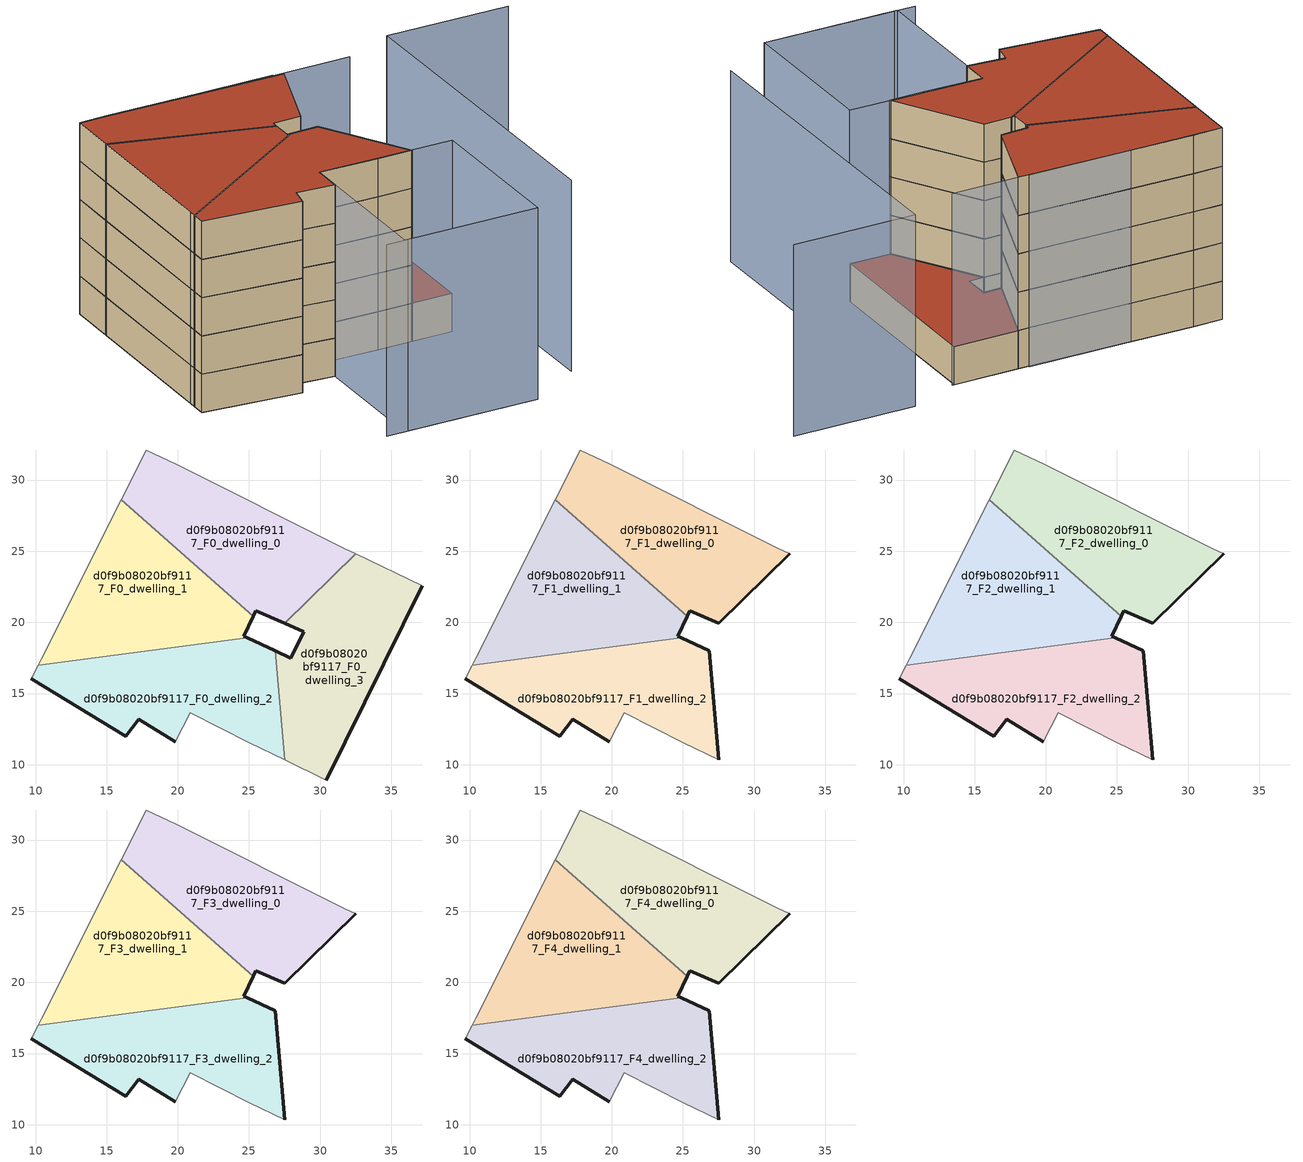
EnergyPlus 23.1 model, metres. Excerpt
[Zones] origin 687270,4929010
d0f9b08020bf9117_F0_dwelling_0
 floor ground (EU_floor_Construction): 32.51,24.81 31.73,25.18 19.9,31.12 17.79,32.11 16.04,28.63 25.3,20.44 25.47,20.81 27.52,19.92 z0
 wall outside (EU_wall_Construction): 27.52,19.92 25.47,20.81 25.3,20.44 z0:3
 wall adiabatic (EU_wall_Construction): 16.04,28.63 17.79,32.11 19.9,31.12 31.73,25.18 32.51,24.81 z0:3
 wall to d0f9b08020bf9117_F0_dwelling_3 (EU_wall_Construction): 32.51,24.81 27.52,19.92 z0:3
 wall to d0f9b08020bf9117_F0_dwelling_1 (EU_wall_Construction): 25.29,20.44 16.04,28.63 z0:3
d0f9b08020bf9117_F0_dwelling_1
 floor ground (EU_floor_Construction): 24.87,18.92 24.62,19.03 25.3,20.44 16.04,28.63 10.43,17.49 10.19,17 z0
 wall outside (EU_wall_Construction): 25.3,20.44 24.62,19.03 24.87,18.92 z0:3
 wall adiabatic (EU_wall_Construction): 10.19,17 10.43,17.49 16.04,28.63 z0:3
 wall to d0f9b08020bf9117_F0_dwelling_2 (EU_wall_Construction): 24.87,18.92 10.19,17 z0:3
d0f9b08020bf9117_F0_dwelling_2
 floor ground (EU_floor_Construction): 27.5,10.34 26.84,17.99 24.87,18.92 10.19,17 9.7,16.02 16.35,11.99 17.25,13.18 19.82,11.62 20.88,13.66 25.02,11.55 z0
 wall outside (EU_wall_Construction): 24.87,18.92 26.84,17.99 / 19.82,11.62 17.25,13.18 16.35,11.99 9.7,16.02 z0:3
 wall adiabatic (EU_wall_Construction): 9.7,16.02 10.19,17 / 27.5,10.34 25.02,11.55 20.88,13.66 19.82,11.62 z0:3
 wall to d0f9b08020bf9117_F0_dwelling_3 (EU_wall_Construction): 26.84,17.99 27.5,10.34 z0:3
d0f9b08020bf9117_F0_dwelling_3
 floor ground (EU_floor_Construction): 30.42,8.92 37.17,22.58 32.51,24.81 27.52,19.92 28.86,19.34 27.94,17.47 26.84,17.99 27.5,10.34 z0
 wall outside (EU_wall_Construction): 26.84,17.99 27.94,17.47 28.86,19.34 27.52,19.92 / 37.17,22.58 30.42,8.92 z0:3
 wall adiabatic (EU_wall_Construction): 30.42,8.92 27.5,10.34 / 32.51,24.81 37.17,22.58 z0:3
 roof outside (EU_roof_Construction): 37.17,22.58 30.42,8.92 27.5,10.34 26.84,17.99 27.94,17.47 28.86,19.34 27.52,19.92 32.51,24.81 z3
d0f9b08020bf9117_F1_dwelling_0
 floor to d0f9b08020bf9117_F0_dwelling_0 (EU_floor_Construction): 32.51,24.81 31.73,25.18 19.9,31.12 17.79,32.11 16.04,28.63 25.29,20.44 25.47,20.81 27.52,19.92 z3
 wall outside (EU_wall_Construction): 32.51,24.81 27.52,19.92 25.47,20.81 25.3,20.44 z3:6
 wall adiabatic (EU_wall_Construction): 16.04,28.63 17.79,32.11 19.9,31.12 31.73,25.18 32.51,24.81 z3:6
 wall to d0f9b08020bf9117_F1_dwelling_1 (EU_wall_Construction): 25.29,20.44 16.04,28.63 z3:6
d0f9b08020bf9117_F1_dwelling_1
 floor to d0f9b08020bf9117_F0_dwelling_1 (EU_floor_Construction): 24.87,18.92 24.62,19.03 25.29,20.44 16.04,28.63 10.43,17.49 10.19,17 z3
 wall outside (EU_wall_Construction): 25.3,20.44 24.62,19.03 24.87,18.92 z3:6
 wall adiabatic (EU_wall_Construction): 10.19,17 10.43,17.49 16.04,28.63 z3:6
 wall to d0f9b08020bf9117_F1_dwelling_2 (EU_wall_Construction): 24.87,18.92 10.19,17 z3:6
d0f9b08020bf9117_F1_dwelling_2
 floor to d0f9b08020bf9117_F0_dwelling_2 (EU_floor_Construction): 27.5,10.34 26.84,17.99 24.87,18.92 10.19,17 9.7,16.02 16.35,11.99 17.25,13.18 19.82,11.62 20.88,13.66 25.02,11.55 z3
 wall outside (EU_wall_Construction): 24.87,18.92 26.84,17.99 27.5,10.34 / 19.82,11.62 17.25,13.18 16.35,11.99 9.7,16.02 z3:6
 wall adiabatic (EU_wall_Construction): 9.7,16.02 10.19,17 / 27.5,10.34 25.02,11.55 20.88,13.66 19.82,11.62 z3:6
d0f9b08020bf9117_F2_dwelling_0
 floor to d0f9b08020bf9117_F1_dwelling_0 (EU_floor_Construction): 32.51,24.81 31.73,25.18 19.9,31.12 17.79,32.11 16.04,28.63 25.29,20.44 25.47,20.81 27.52,19.92 z6
 wall outside (EU_wall_Construction): 32.51,24.81 27.52,19.92 25.47,20.81 25.3,20.44 z6:9
 wall adiabatic (EU_wall_Construction): 16.04,28.63 17.79,32.11 19.9,31.12 31.73,25.18 32.51,24.81 z6:9
 wall to d0f9b08020bf9117_F2_dwelling_1 (EU_wall_Construction): 25.29,20.44 16.04,28.63 z6:9
d0f9b08020bf9117_F2_dwelling_1
 floor to d0f9b08020bf9117_F1_dwelling_1 (EU_floor_Construction): 24.87,18.92 24.62,19.03 25.29,20.44 16.04,28.63 10.43,17.49 10.19,17 z6
 wall outside (EU_wall_Construction): 25.3,20.44 24.62,19.03 24.87,18.92 z6:9
 wall adiabatic (EU_wall_Construction): 10.19,17 10.43,17.49 16.04,28.63 z6:9
 wall to d0f9b08020bf9117_F2_dwelling_2 (EU_wall_Construction): 24.87,18.92 10.19,17 z6:9
d0f9b08020bf9117_F2_dwelling_2
 floor to d0f9b08020bf9117_F1_dwelling_2 (EU_floor_Construction): 27.5,10.34 26.84,17.99 24.87,18.92 10.19,17 9.7,16.02 16.35,11.99 17.25,13.18 19.82,11.62 20.88,13.66 25.02,11.55 z6
 wall outside (EU_wall_Construction): 24.87,18.92 26.84,17.99 27.5,10.34 / 19.82,11.62 17.25,13.18 16.35,11.99 9.7,16.02 z6:9
 wall adiabatic (EU_wall_Construction): 9.7,16.02 10.19,17 / 27.5,10.34 25.02,11.55 20.88,13.66 19.82,11.62 z6:9
d0f9b08020bf9117_F3_dwelling_0
 floor to d0f9b08020bf9117_F2_dwelling_0 (EU_floor_Construction): 32.51,24.81 31.73,25.18 19.9,31.12 17.79,32.11 16.04,28.63 25.29,20.44 25.47,20.81 27.52,19.92 z9
 wall outside (EU_wall_Construction): 32.51,24.81 27.52,19.92 25.47,20.81 25.3,20.44 z9:12
 wall adiabatic (EU_wall_Construction): 16.04,28.63 17.79,32.11 19.9,31.12 31.73,25.18 32.51,24.81 z9:12
 wall to d0f9b08020bf9117_F3_dwelling_1 (EU_wall_Construction): 25.29,20.44 16.04,28.63 z9:12
d0f9b08020bf9117_F3_dwelling_1
 floor to d0f9b08020bf9117_F2_dwelling_1 (EU_floor_Construction): 24.87,18.92 24.62,19.03 25.29,20.44 16.04,28.63 10.43,17.49 10.19,17 z9
 wall outside (EU_wall_Construction): 25.3,20.44 24.62,19.03 24.87,18.92 z9:12
 wall adiabatic (EU_wall_Construction): 10.19,17 10.43,17.49 16.04,28.63 z9:12
 wall to d0f9b08020bf9117_F3_dwelling_2 (EU_wall_Construction): 24.87,18.92 10.19,17 z9:12
d0f9b08020bf9117_F3_dwelling_2
 floor to d0f9b08020bf9117_F2_dwelling_2 (EU_floor_Construction): 27.5,10.34 26.84,17.99 24.87,18.92 10.19,17 9.7,16.02 16.35,11.99 17.25,13.18 19.82,11.62 20.88,13.66 25.02,11.55 z9
 wall outside (EU_wall_Construction): 24.87,18.92 26.84,17.99 27.5,10.34 / 19.82,11.62 17.25,13.18 16.35,11.99 9.7,16.02 z9:12
 wall adiabatic (EU_wall_Construction): 9.7,16.02 10.19,17 / 27.5,10.34 25.02,11.55 20.88,13.66 19.82,11.62 z9:12
d0f9b08020bf9117_F4_dwelling_0
 floor to d0f9b08020bf9117_F3_dwelling_0 (EU_floor_Construction): 32.51,24.81 31.73,25.18 19.9,31.12 17.79,32.11 16.04,28.63 25.29,20.44 25.47,20.81 27.52,19.92 z12
 wall outside (EU_wall_Construction): 32.51,24.81 27.52,19.92 25.47,20.81 25.3,20.44 z12:15
 wall adiabatic (EU_wall_Construction): 16.04,28.63 17.79,32.11 19.9,31.12 31.73,25.18 32.51,24.81 z12:15
 wall to d0f9b08020bf9117_F4_dwelling_1 (EU_wall_Construction): 25.29,20.44 16.04,28.63 z12:15
 roof outside (EU_roof_Construction): 31.73,25.18 32.51,24.81 27.52,19.92 25.47,20.81 25.3,20.44 16.04,28.63 17.79,32.11 19.9,31.12 z15
d0f9b08020bf9117_F4_dwelling_1
 floor to d0f9b08020bf9117_F3_dwelling_1 (EU_floor_Construction): 24.87,18.92 24.62,19.03 25.29,20.44 16.04,28.63 10.43,17.49 10.19,17 z12
 wall outside (EU_wall_Construction): 25.3,20.44 24.62,19.03 24.87,18.92 z12:15
 wall adiabatic (EU_wall_Construction): 10.19,17 10.43,17.49 16.04,28.63 z12:15
 wall to d0f9b08020bf9117_F4_dwelling_2 (EU_wall_Construction): 24.87,18.92 10.19,17 z12:15
 roof outside (EU_roof_Construction): 25.3,20.44 24.62,19.03 24.87,18.92 10.19,17 10.43,17.49 16.04,28.63 z15
d0f9b08020bf9117_F4_dwelling_2
 floor to d0f9b08020bf9117_F3_dwelling_2 (EU_floor_Construction): 27.5,10.34 26.84,17.99 24.87,18.92 10.19,17 9.7,16.02 16.35,11.99 17.25,13.18 19.82,11.62 20.88,13.66 25.02,11.55 z12
 wall outside (EU_wall_Construction): 24.87,18.92 26.84,17.99 27.5,10.34 / 19.82,11.62 17.25,13.18 16.35,11.99 9.7,16.02 z12:15
 wall adiabatic (EU_wall_Construction): 9.7,16.02 10.19,17 / 27.5,10.34 25.02,11.55 20.88,13.66 19.82,11.62 z12:15
 roof outside (EU_roof_Construction): 26.84,17.99 27.5,10.34 25.02,11.55 20.88,13.66 19.82,11.62 17.25,13.18 16.35,11.99 9.7,16.02 10.19,17 24.87,18.92 z15
shading: 14.05,3.18 24.94,-2.18 / 29.96,-1.6 41.55,22.24 / 41.55,22.24 50.35,17.96 / 37.3,22.47 31.73,25.18 / 31.77,25.24 17.79,32.11 / 30.43,8.94 24.93,-2.19 / 24.93,-2.19 15.34,2.55 / 15.34,2.55 20.84,13.68 / 20.84,13.68 30.43,8.94 z0:15
[Building]
EU S2 Campaign: North Axis=0; Terrain=City; Solar Distribution=FullExterior
[Site:Location]
Bologna: Latitude=44.5; Longitude=11.25; Time Zone=1; Elevation=37
[SizingPeriod:WeatherFileDays]
AnnualSizingPeriod: Begin Month=1; Begin Day of Month=1; End Month=12; End Day of Month=31; Day of Week for Start Day=Monday; Use Weather File Daylight Saving Period=No; Use Weather File Rain and Snow Indicators=No
[MATERIAL]
EU_InternalMass_Material: Roughness=MediumRough; Thickness=0.1; Conductivity=1; Density=1800; Specific Heat=900; Thermal Absorptance=0.9; Solar Absorptance=0.7; Visible Absorptance=0.7
[MATERIAL:NOMASS] Roughness=MediumRough; Thermal Absorptance=0.9; Solar Absorptance=0.7; Visible Absorptance=0.7
Name | Thermal Resistance
EU_wall_NoMass | 0.905828
EU_roof_NoMass | 0.37593
EU_floor_NoMass | 0.67114
[CONSTRUCTION]
EU_wall_Construction: EU_wall_NoMass
EU_roof_Construction: EU_roof_NoMass
EU_floor_Construction: EU_floor_NoMass
EU_InternalMass_Construction: EU_InternalMass_Material
[ZONE] Type=1; Multiplier=1; Ceiling Height=autocalculate; Floor Area=autocalculate; Part of Total Floor Area=Yes
Name | Volume
d0f9b08020bf9117_F0_dwelling_0 | 265.075
d0f9b08020bf9117_F1_dwelling_0; d0f9b08020bf9117_F2_dwelling_0; d0f9b08020bf9117_F3_dwelling_0; d0f9b08020bf9117_F4_dwelling_0 | 265.074
d0f9b08020bf9117_F0_dwelling_1 | 265.069
d0f9b08020bf9117_F1_dwelling_1; d0f9b08020bf9117_F2_dwelling_1; d0f9b08020bf9117_F3_dwelling_1; d0f9b08020bf9117_F4_dwelling_1 | 265.068
d0f9b08020bf9117_F0_dwelling_2 | 265.061
d0f9b08020bf9117_F1_dwelling_2; d0f9b08020bf9117_F2_dwelling_2; d0f9b08020bf9117_F3_dwelling_2; d0f9b08020bf9117_F4_dwelling_2 | 265.062
d0f9b08020bf9117_F0_dwelling_3 | 265.072
[INTERNALMASS] Construction=EU_InternalMass_Construction
Name | Zone or ZoneList | Surface Area
d0f9b08020bf9117_F0_dwelling_0_EU_InternalMass | d0f9b08020bf9117_F0_dwelling_0 | 88.3585
d0f9b08020bf9117_F0_dwelling_1_EU_InternalMass | d0f9b08020bf9117_F0_dwelling_1 | 88.3559
d0f9b08020bf9117_F0_dwelling_2_EU_InternalMass | d0f9b08020bf9117_F0_dwelling_2 | 88.3538
d0f9b08020bf9117_F0_dwelling_3_EU_InternalMass | d0f9b08020bf9117_F0_dwelling_3 | 88.3573
d0f9b08020bf9117_F1_dwelling_0_EU_InternalMass | d0f9b08020bf9117_F1_dwelling_0 | 117.808
d0f9b08020bf9117_F1_dwelling_1_EU_InternalMass | d0f9b08020bf9117_F1_dwelling_1 | 117.81
d0f9b08020bf9117_F1_dwelling_2_EU_InternalMass | d0f9b08020bf9117_F1_dwelling_2 | 117.802
d0f9b08020bf9117_F2_dwelling_0_EU_InternalMass | d0f9b08020bf9117_F2_dwelling_0 | 117.808
d0f9b08020bf9117_F2_dwelling_1_EU_InternalMass | d0f9b08020bf9117_F2_dwelling_1 | 117.81
d0f9b08020bf9117_F2_dwelling_2_EU_InternalMass | d0f9b08020bf9117_F2_dwelling_2 | 117.802
d0f9b08020bf9117_F3_dwelling_0_EU_InternalMass | d0f9b08020bf9117_F3_dwelling_0 | 117.808
d0f9b08020bf9117_F3_dwelling_1_EU_InternalMass | d0f9b08020bf9117_F3_dwelling_1 | 117.81
d0f9b08020bf9117_F3_dwelling_2_EU_InternalMass | d0f9b08020bf9117_F3_dwelling_2 | 117.802
d0f9b08020bf9117_F4_dwelling_0_EU_InternalMass | d0f9b08020bf9117_F4_dwelling_0 | 117.808
d0f9b08020bf9117_F4_dwelling_1_EU_InternalMass | d0f9b08020bf9117_F4_dwelling_1 | 117.81
d0f9b08020bf9117_F4_dwelling_2_EU_InternalMass | d0f9b08020bf9117_F4_dwelling_2 | 117.802
[OTHEREQUIPMENT] Fuel Type=Electricity; Design Level Calculation Method=Watts/Area; Power per Zone Floor Area=1; Fraction Latent=0; Fraction Radiant=0; Fraction Lost=0; Carbon Dioxide Generation Rate=0; EndUse Subcategory=EU_Step8_InternalGains
Name | Zone or ZoneList or Space or SpaceList | Schedule
EU_Step8_InternalGain_d0f9b08020bf9117_F0_dwelling_0_f000 | d0f9b08020bf9117_F0_dwelling_0 | EU_Step8_GainSchedule_d0f9b08020bf9117_F0_dwelling_0_f000
EU_Step8_InternalGain_d0f9b08020bf9117_F0_dwelling_1_f000 | d0f9b08020bf9117_F0_dwelling_1 | EU_Step8_GainSchedule_d0f9b08020bf9117_F0_dwelling_1_f000
EU_Step8_InternalGain_d0f9b08020bf9117_F0_dwelling_2_f000 | d0f9b08020bf9117_F0_dwelling_2 | EU_Step8_GainSchedule_d0f9b08020bf9117_F0_dwelling_2_f000
EU_Step8_InternalGain_d0f9b08020bf9117_F0_dwelling_3_f000 | d0f9b08020bf9117_F0_dwelling_3 | EU_Step8_GainSchedule_d0f9b08020bf9117_F0_dwelling_3_f000
EU_Step8_InternalGain_d0f9b08020bf9117_F1_dwelling_0_f000 | d0f9b08020bf9117_F1_dwelling_0 | EU_Step8_GainSchedule_d0f9b08020bf9117_F1_dwelling_0_f000
EU_Step8_InternalGain_d0f9b08020bf9117_F1_dwelling_1_f000 | d0f9b08020bf9117_F1_dwelling_1 | EU_Step8_GainSchedule_d0f9b08020bf9117_F1_dwelling_1_f000
EU_Step8_InternalGain_d0f9b08020bf9117_F1_dwelling_2_f000 | d0f9b08020bf9117_F1_dwelling_2 | EU_Step8_GainSchedule_d0f9b08020bf9117_F1_dwelling_2_f000
EU_Step8_InternalGain_d0f9b08020bf9117_F2_dwelling_0_f000 | d0f9b08020bf9117_F2_dwelling_0 | EU_Step8_GainSchedule_d0f9b08020bf9117_F2_dwelling_0_f000
EU_Step8_InternalGain_d0f9b08020bf9117_F2_dwelling_1_f000 | d0f9b08020bf9117_F2_dwelling_1 | EU_Step8_GainSchedule_d0f9b08020bf9117_F2_dwelling_1_f000
EU_Step8_InternalGain_d0f9b08020bf9117_F2_dwelling_2_f000 | d0f9b08020bf9117_F2_dwelling_2 | EU_Step8_GainSchedule_d0f9b08020bf9117_F2_dwelling_2_f000
EU_Step8_InternalGain_d0f9b08020bf9117_F3_dwelling_0_f000 | d0f9b08020bf9117_F3_dwelling_0 | EU_Step8_GainSchedule_d0f9b08020bf9117_F3_dwelling_0_f000
EU_Step8_InternalGain_d0f9b08020bf9117_F3_dwelling_1_f000 | d0f9b08020bf9117_F3_dwelling_1 | EU_Step8_GainSchedule_d0f9b08020bf9117_F3_dwelling_1_f000
EU_Step8_InternalGain_d0f9b08020bf9117_F3_dwelling_2_f000 | d0f9b08020bf9117_F3_dwelling_2 | EU_Step8_GainSchedule_d0f9b08020bf9117_F3_dwelling_2_f000
EU_Step8_InternalGain_d0f9b08020bf9117_F4_dwelling_0_f000 | d0f9b08020bf9117_F4_dwelling_0 | EU_Step8_GainSchedule_d0f9b08020bf9117_F4_dwelling_0_f000
EU_Step8_InternalGain_d0f9b08020bf9117_F4_dwelling_1_f000 | d0f9b08020bf9117_F4_dwelling_1 | EU_Step8_GainSchedule_d0f9b08020bf9117_F4_dwelling_1_f000
EU_Step8_InternalGain_d0f9b08020bf9117_F4_dwelling_2_f000 | d0f9b08020bf9117_F4_dwelling_2 | EU_Step8_GainSchedule_d0f9b08020bf9117_F4_dwelling_2_f000
[ZONEVENTILATION:DESIGNFLOWRATE] Schedule=EU_AlwaysOn; Design Flow Rate Calculation Method=AirChanges/Hour; Air Changes per Hour=0.73129; Ventilation Type=Natural; Fan Pressure Rise=0; Fan Total Efficiency=1; Constant Term Coefficient=1; Temperature Term Coefficient=0; Velocity Term Coefficient=0; Velocity Squared Term Coefficient=0; Minimum Indoor Temperature=-100; Maximum Indoor Temperature=100; Delta Temperature=-100; Minimum Outdoor Temperature=-100; Maximum Outdoor Temperature=100; Maximum Wind Speed=40
Name | Zone or ZoneList or Space or SpaceList
EU_ConstantAir_d0f9b08020bf9117_F0_dwelling_0 | d0f9b08020bf9117_F0_dwelling_0
EU_ConstantAir_d0f9b08020bf9117_F0_dwelling_1 | d0f9b08020bf9117_F0_dwelling_1
EU_ConstantAir_d0f9b08020bf9117_F0_dwelling_2 | d0f9b08020bf9117_F0_dwelling_2
EU_ConstantAir_d0f9b08020bf9117_F0_dwelling_3 | d0f9b08020bf9117_F0_dwelling_3
EU_ConstantAir_d0f9b08020bf9117_F1_dwelling_0 | d0f9b08020bf9117_F1_dwelling_0
EU_ConstantAir_d0f9b08020bf9117_F1_dwelling_1 | d0f9b08020bf9117_F1_dwelling_1
EU_ConstantAir_d0f9b08020bf9117_F1_dwelling_2 | d0f9b08020bf9117_F1_dwelling_2
EU_ConstantAir_d0f9b08020bf9117_F2_dwelling_0 | d0f9b08020bf9117_F2_dwelling_0
EU_ConstantAir_d0f9b08020bf9117_F2_dwelling_1 | d0f9b08020bf9117_F2_dwelling_1
EU_ConstantAir_d0f9b08020bf9117_F2_dwelling_2 | d0f9b08020bf9117_F2_dwelling_2
EU_ConstantAir_d0f9b08020bf9117_F3_dwelling_0 | d0f9b08020bf9117_F3_dwelling_0
EU_ConstantAir_d0f9b08020bf9117_F3_dwelling_1 | d0f9b08020bf9117_F3_dwelling_1
EU_ConstantAir_d0f9b08020bf9117_F3_dwelling_2 | d0f9b08020bf9117_F3_dwelling_2
EU_ConstantAir_d0f9b08020bf9117_F4_dwelling_0 | d0f9b08020bf9117_F4_dwelling_0
EU_ConstantAir_d0f9b08020bf9117_F4_dwelling_1 | d0f9b08020bf9117_F4_dwelling_1
EU_ConstantAir_d0f9b08020bf9117_F4_dwelling_2 | d0f9b08020bf9117_F4_dwelling_2
[HVACTEMPLATE:THERMOSTAT] Constant Heating Setpoint=20; Constant Cooling Setpoint=50
EU_HeatOnly_d0f9b08020bf9117_F0_dwelling_0; EU_HeatOnly_d0f9b08020bf9117_F0_dwelling_1; EU_HeatOnly_d0f9b08020bf9117_F0_dwelling_2; EU_HeatOnly_d0f9b08020bf9117_F0_dwelling_3; EU_HeatOnly_d0f9b08020bf9117_F1_dwelling_0; EU_HeatOnly_d0f9b08020bf9117_F1_dwelling_1; EU_HeatOnly_d0f9b08020bf9117_F1_dwelling_2; EU_HeatOnly_d0f9b08020bf9117_F2_dwelling_0; EU_HeatOnly_d0f9b08020bf9117_F2_dwelling_1; EU_HeatOnly_d0f9b08020bf9117_F2_dwelling_2; EU_HeatOnly_d0f9b08020bf9117_F3_dwelling_0; EU_HeatOnly_d0f9b08020bf9117_F3_dwelling_1; EU_HeatOnly_d0f9b08020bf9117_F3_dwelling_2; EU_HeatOnly_d0f9b08020bf9117_F4_dwelling_0; EU_HeatOnly_d0f9b08020bf9117_F4_dwelling_1; EU_HeatOnly_d0f9b08020bf9117_F4_dwelling_2
[HVACTEMPLATE:ZONE:IDEALLOADSAIRSYSTEM] System Availability Schedule=EU_AlwaysOn; Maximum Heating Supply Air Temperature=50; Minimum Cooling Supply Air Temperature=13; Maximum Heating Supply Air Humidity Ratio=0.0156; Minimum Cooling Supply Air Humidity Ratio=0.0077; Heating Limit=NoLimit; Cooling Limit=NoLimit; Heating Availability Schedule=EU_AlwaysOn; Cooling Availability Schedule=EU_CoolingOff; Dehumidification Control Type=ConstantSensibleHeatRatio; Cooling Sensible Heat Ratio=0.7; Dehumidification Setpoint=60; Humidification Control Type=None; Humidification Setpoint=30; Outdoor Air Method=None; Outdoor Air Flow Rate per Person=0.00944; Outdoor Air Flow Rate per Zone Floor Area=0; Outdoor Air Flow Rate per Zone=0; Demand Controlled Ventilation Type=None; Outdoor Air Economizer Type=NoEconomizer; Heat Recovery Type=None; Sensible Heat Recovery Effectiveness=0.7; Latent Heat Recovery Effectiveness=0.65
Name | Template Thermostat
d0f9b08020bf9117_F0_dwelling_0 | EU_HeatOnly_d0f9b08020bf9117_F0_dwelling_0
d0f9b08020bf9117_F0_dwelling_1 | EU_HeatOnly_d0f9b08020bf9117_F0_dwelling_1
d0f9b08020bf9117_F0_dwelling_2 | EU_HeatOnly_d0f9b08020bf9117_F0_dwelling_2
d0f9b08020bf9117_F0_dwelling_3 | EU_HeatOnly_d0f9b08020bf9117_F0_dwelling_3
d0f9b08020bf9117_F1_dwelling_0 | EU_HeatOnly_d0f9b08020bf9117_F1_dwelling_0
d0f9b08020bf9117_F1_dwelling_1 | EU_HeatOnly_d0f9b08020bf9117_F1_dwelling_1
d0f9b08020bf9117_F1_dwelling_2 | EU_HeatOnly_d0f9b08020bf9117_F1_dwelling_2
d0f9b08020bf9117_F2_dwelling_0 | EU_HeatOnly_d0f9b08020bf9117_F2_dwelling_0
d0f9b08020bf9117_F2_dwelling_1 | EU_HeatOnly_d0f9b08020bf9117_F2_dwelling_1
d0f9b08020bf9117_F2_dwelling_2 | EU_HeatOnly_d0f9b08020bf9117_F2_dwelling_2
d0f9b08020bf9117_F3_dwelling_0 | EU_HeatOnly_d0f9b08020bf9117_F3_dwelling_0
d0f9b08020bf9117_F3_dwelling_1 | EU_HeatOnly_d0f9b08020bf9117_F3_dwelling_1
d0f9b08020bf9117_F3_dwelling_2 | EU_HeatOnly_d0f9b08020bf9117_F3_dwelling_2
d0f9b08020bf9117_F4_dwelling_0 | EU_HeatOnly_d0f9b08020bf9117_F4_dwelling_0
d0f9b08020bf9117_F4_dwelling_1 | EU_HeatOnly_d0f9b08020bf9117_F4_dwelling_1
d0f9b08020bf9117_F4_dwelling_2 | EU_HeatOnly_d0f9b08020bf9117_F4_dwelling_2
[SIZING:ZONE] Zone Cooling Design Supply Air Temperature Input Method=SupplyAirTemperature; Zone Cooling Design Supply Air Temperature=13; Zone Heating Design Supply Air Temperature Input Method=SupplyAirTemperature; Zone Heating Design Supply Air Temperature=50; Zone Cooling Design Supply Air Humidity Ratio=0.008; Zone Heating Design Supply Air Humidity Ratio=0.008; Cooling Design Air Flow Method=DesignDay; Cooling Design Air Flow Rate=0; Cooling Minimum Air Flow per Zone Floor Area=0.000762; Cooling Minimum Air Flow=0; Cooling Minimum Air Flow Fraction=0.2; Heating Design Air Flow Method=DesignDay; Heating Design Air Flow Rate=0; Heating Maximum Air Flow per Zone Floor Area=0.002032; Heating Maximum Air Flow=0.141576; Heating Maximum Air Flow Fraction=0.3; Account for Dedicated Outdoor Air System=No; Dedicated Outdoor Air System Control Strategy=NeutralSupplyAir; Dedicated Outdoor Air Low Setpoint Temperature for Design=autosize; Dedicated Outdoor Air High Setpoint Temperature for Design=autosize; Zone Load Sizing Method=Sensible Load Only No Latent Load; Zone Latent Cooling Design Supply Air Humidity Ratio Input Method=HumidityRatioDifference; Zone Cooling Design Supply Air Humidity Ratio Difference=0.005; Zone Latent Heating Design Supply Air Humidity Ratio Input Method=HumidityRatioDifference; Zone Humidification Design Supply Air Humidity Ratio Difference=0.005
d0f9b08020bf9117_F0_dwelling_0; d0f9b08020bf9117_F0_dwelling_1; d0f9b08020bf9117_F0_dwelling_2; d0f9b08020bf9117_F0_dwelling_3; d0f9b08020bf9117_F1_dwelling_0; d0f9b08020bf9117_F1_dwelling_1; d0f9b08020bf9117_F1_dwelling_2; d0f9b08020bf9117_F2_dwelling_0; d0f9b08020bf9117_F2_dwelling_1; d0f9b08020bf9117_F2_dwelling_2; d0f9b08020bf9117_F3_dwelling_0; d0f9b08020bf9117_F3_dwelling_1; d0f9b08020bf9117_F3_dwelling_2; d0f9b08020bf9117_F4_dwelling_0; d0f9b08020bf9117_F4_dwelling_1; d0f9b08020bf9117_F4_dwelling_2
[SCHEDULE:CONSTANT]
Name | Hourly Value
EU_AlwaysOn | 1
EU_CoolingOff | 0
[SCHEDULE:FILE] Column Number=1; Rows to Skip at Top=0; Number of Hours of Data=8760; Column Separator=Comma; Interpolate to Timestep=No; Minutes per Item=60; Adjust Schedule for Daylight Savings=Yes
Name | File
EU_Step8_GainSchedule_d0f9b08020bf9117_F0_dwelling_0_f000 | ../../schedules/d0f9b08020bf9117/d0f9b08020bf9117_F0_dwelling_0_f000_gain.csv
EU_Step8_GainSchedule_d0f9b08020bf9117_F0_dwelling_1_f000 | ../../schedules/d0f9b08020bf9117/d0f9b08020bf9117_F0_dwelling_1_f000_gain.csv
EU_Step8_GainSchedule_d0f9b08020bf9117_F0_dwelling_2_f000 | ../../schedules/d0f9b08020bf9117/d0f9b08020bf9117_F0_dwelling_2_f000_gain.csv
EU_Step8_GainSchedule_d0f9b08020bf9117_F0_dwelling_3_f000 | ../../schedules/d0f9b08020bf9117/d0f9b08020bf9117_F0_dwelling_3_f000_gain.csv
EU_Step8_GainSchedule_d0f9b08020bf9117_F1_dwelling_0_f000 | ../../schedules/d0f9b08020bf9117/d0f9b08020bf9117_F1_dwelling_0_f000_gain.csv
EU_Step8_GainSchedule_d0f9b08020bf9117_F1_dwelling_1_f000 | ../../schedules/d0f9b08020bf9117/d0f9b08020bf9117_F1_dwelling_1_f000_gain.csv
EU_Step8_GainSchedule_d0f9b08020bf9117_F1_dwelling_2_f000 | ../../schedules/d0f9b08020bf9117/d0f9b08020bf9117_F1_dwelling_2_f000_gain.csv
EU_Step8_GainSchedule_d0f9b08020bf9117_F2_dwelling_0_f000 | ../../schedules/d0f9b08020bf9117/d0f9b08020bf9117_F2_dwelling_0_f000_gain.csv
EU_Step8_GainSchedule_d0f9b08020bf9117_F2_dwelling_1_f000 | ../../schedules/d0f9b08020bf9117/d0f9b08020bf9117_F2_dwelling_1_f000_gain.csv
EU_Step8_GainSchedule_d0f9b08020bf9117_F2_dwelling_2_f000 | ../../schedules/d0f9b08020bf9117/d0f9b08020bf9117_F2_dwelling_2_f000_gain.csv
EU_Step8_GainSchedule_d0f9b08020bf9117_F3_dwelling_0_f000 | ../../schedules/d0f9b08020bf9117/d0f9b08020bf9117_F3_dwelling_0_f000_gain.csv
EU_Step8_GainSchedule_d0f9b08020bf9117_F3_dwelling_1_f000 | ../../schedules/d0f9b08020bf9117/d0f9b08020bf9117_F3_dwelling_1_f000_gain.csv
EU_Step8_GainSchedule_d0f9b08020bf9117_F3_dwelling_2_f000 | ../../schedules/d0f9b08020bf9117/d0f9b08020bf9117_F3_dwelling_2_f000_gain.csv
EU_Step8_GainSchedule_d0f9b08020bf9117_F4_dwelling_0_f000 | ../../schedules/d0f9b08020bf9117/d0f9b08020bf9117_F4_dwelling_0_f000_gain.csv
EU_Step8_GainSchedule_d0f9b08020bf9117_F4_dwelling_1_f000 | ../../schedules/d0f9b08020bf9117/d0f9b08020bf9117_F4_dwelling_1_f000_gain.csv
EU_Step8_GainSchedule_d0f9b08020bf9117_F4_dwelling_2_f000 | ../../schedules/d0f9b08020bf9117/d0f9b08020bf9117_F4_dwelling_2_f000_gain.csv
